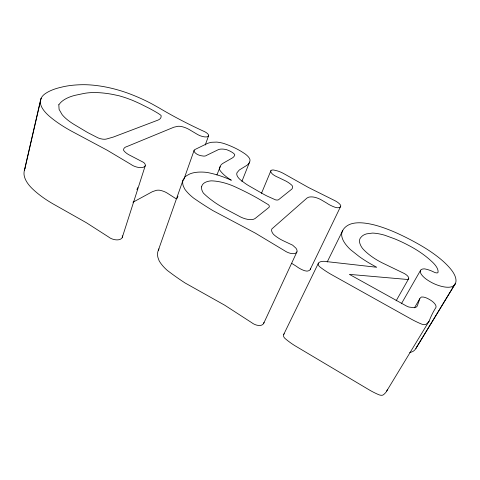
<?xml version="1.0" encoding="UTF-8"?>
<svg xmlns="http://www.w3.org/2000/svg" width="480" height="480" viewBox="0 0 480 480"><rect width="100%" height="100%" fill="white"/><g stroke="black" fill="none" stroke-linecap="round" stroke-linejoin="round"><path stroke-width="0.72" d="M455.454 283.356L416.31 347.694M41.1 98.394L24.9 168.75M24.342 170.514L40.596 99.876M136.956 189.75L137.634 187.626M220.074 166.572L219.714 167.856A36.054 14.52 22.1 0 0 219.708 169.986A31.602 12.606 21.8 0 0 223.404 174.264L224.358 175.134A31.602 12.606 21.8 0 0 231.318 180.234A48.708 21.39 21.1 0 0 223.26 176.934L221.202 176.208A48.708 21.39 21.1 0 0 215.004 174.294L212.94 173.748A48.708 21.39 21.1 0 0 206.808 172.398A38.82 16.8 21.1 0 0 197.478 172.2L195.816 172.38A38.82 16.8 21.1 0 0 187.83 175.008A38.7 16.8 21.1 0 0 184.542 177.486L182.856 180.756A38.7 16.8 21.1 0 0 183.33 186.108L184.758 189.09A44.544 19.206 21.2 0 0 188.226 193.242L189.054 194.082A44.544 19.206 21.2 0 0 193.806 198.24L199.926 202.392A170.814 64.002 23.1 0 0 212.856 210.582L255.336 233.13L284.496 250.644A8.442 3.9 24.6 0 0 291.294 253.5L292.236 253.626A8.442 3.9 24.6 0 0 295.302 253.308L296.496 252.552A10.206 4.716 24.5 0 0 295.926 248.166L292.656 245.178L283.548 240.9A21.324 9.48 24.2 0 1 273.564 234.432A13.776 6.186 24.1 0 1 271.878 228.918L307.068 197.994L308.592 197.232A14.622 5.796 24.4 0 1 312.474 196.95A10.266 4.056 24.3 0 1 316.782 197.88L317.544 198.15A10.266 4.056 24.3 0 1 321.258 199.872L326.508 202.944A14.136 5.43 24.7 0 0 330.642 205.392L332.442 206.232A14.136 5.43 24.7 0 0 335.19 207.3L337.104 207.708A5.736 2.226 24.8 0 0 338.526 207.648A9.54 3.69 24.7 0 0 340.716 205.458A9.492 3.684 24.7 0 0 339.432 203.832L338.988 203.412A9.492 3.684 24.7 0 0 334.914 200.676L308.4 187.464L284.202 173.856A13.548 5.244 22.8 0 0 277.686 170.988L273.804 170.04A5.934 2.28 22.6 0 0 271.176 170.382A8.16 3.132 22.7 0 0 271.008 172.338L272.22 173.862A9.984 3.822 22.7 0 0 275.34 176.004L275.856 176.28A9.984 3.822 22.7 0 0 278.046 177.3L285.798 181.032A15.462 6.12 22.9 0 1 288.726 182.79L289.08 183.036A11.262 4.434 23 0 1 290.31 183.942L291.432 184.884A5.556 2.178 23.1 0 1 292.308 185.892L292.416 186.084A5.556 2.178 23.1 0 1 292.602 186.786L292.368 188.202A16.986 6.684 22.8 0 1 291.258 189.558L278.532 199.746A5.19 2.142 23 0 1 275.574 199.872L267.258 196.134A32.022 12.768 22.8 0 1 263.898 194.382L263.49 194.154A32.022 12.768 22.8 0 1 262.284 193.464L249.462 186.12A25.134 10.05 22.3 0 1 244.608 182.994L240.132 179.598A17.046 6.858 22 0 1 237.048 172.65L239.274 170.028L245.73 166.026A43.656 16.734 20.3 0 0 248.874 163.356L249.27 162.726A43.656 16.734 20.3 0 0 249.996 160.662L249.888 159.318A16.788 6.432 21.2 0 0 242.88 152.442A35.88 14.022 20.8 0 0 223.626 143.412A18.39 7.032 20.8 0 0 216.726 142.098L211.62 142.278A40.782 15.846 21.4 0 0 206.52 143.886L194.976 149.514A7.542 2.97 20.1 0 0 194.046 150.858L194.136 151.308A7.542 2.97 20.1 0 0 197.196 154.332A7.188 2.832 20 0 0 200.886 155.694L203.544 156.09A7.188 2.832 20 0 0 206.466 155.418L218.436 149.61A13.716 5.292 21 0 1 221.112 149.094L221.76 149.07A13.716 5.292 21 0 1 223.878 149.19L226.206 149.556A11.13 4.29 20.9 0 1 230.148 151.2L230.76 151.524A11.13 4.29 20.9 0 1 233.466 153.264A5.808 2.226 21 0 1 234.75 154.872A29.25 11.19 20.2 0 1 232.104 158.094L223.434 163.05A36.054 14.52 22.1 0 0 220.704 165.408L216.912 174.96M122.262 237.45L145.23 165.768M183.228 179.586L157.854 251.628A36.618 19.314 20.9 0 0 157.974 257.61L159.174 260.856A42.162 22.098 21.1 0 0 162.276 265.272L163.026 266.148A42.162 22.098 21.1 0 0 167.37 270.474L173.034 274.698A162.636 74.52 23.5 0 0 185.04 282.954L224.706 305.19L251.754 322.692A7.956 4.452 25.5 0 0 258.144 325.41L259.05 325.482A7.956 4.452 25.5 0 0 262.056 324.924L263.28 324.006A9.618 5.376 25.4 0 0 263.97 322.308M177.192 198.288L177.936 196.176M183.9 179.292L194.088 150.444M205.254 145.008L208.536 135.9M24.972 168.57L24.618 169.53A56.682 26.484 15.2 0 0 24.054 174.678A53.196 24.816 15.1 0 0 25.8 180.186L26.412 181.326A53.196 24.816 15.1 0 0 31.824 188.202A85.254 39.042 16.3 0 0 39.498 194.868L41.22 196.176A85.254 39.042 16.3 0 0 52.758 203.73L86.322 222.696L108.552 236.952A7.998 4.164 16.6 0 0 115.17 239.736L116.37 239.862A7.998 4.164 16.6 0 0 121.044 238.824A8.076 4.2 16.6 0 0 122.364 236.292L122.226 235.782M241.884 181.434L249.588 162.066M261.462 193.374L270.918 170.682M416.562 347.112L416.256 347.826A35.94 17.292 30.2 0 1 413.106 351.33A22.638 10.866 30.8 0 1 409.692 352.422M419.76 298.764L417.45 305.49A13.002 5.7 29.4 0 1 414.126 307.716L409.008 307.062A9.372 4.116 29.5 0 1 405.072 305.244L349.392 274.374L406.938 279.426A5.622 2.352 28.5 0 0 407.724 276.144A6.342 2.652 28.5 0 0 403.776 273.258L381.954 262.728A33.222 13.392 27.3 0 1 370.902 255.96L369.276 254.724A33.222 13.392 27.3 0 1 362.508 248.412A29.904 12.126 27.3 0 1 359.724 242.868L359.544 241.878A29.904 12.126 27.3 0 1 361.128 237.162A42.678 17.22 27.7 0 1 366.576 233.868L372.486 233.076A36.792 14.85 27.5 0 1 377.34 233.556L378.372 233.73A36.792 14.85 27.5 0 1 384.87 235.272L394.716 238.866A63.822 26.466 28 0 1 408.516 245.352A47.172 19.176 27.9 0 1 420.552 252.534L422.424 253.842A47.172 19.176 27.9 0 1 430.896 260.712A23.094 9.132 28.2 0 1 436.626 267.138L437.178 268.152A23.094 9.132 28.2 0 1 437.952 272.562A4.266 1.668 28.8 0 1 436.908 272.916L436.098 272.844A4.266 1.668 28.8 0 1 433.68 271.962L433.326 271.782A16.812 6.738 29.1 0 0 430.764 270.654L429.912 270.33A16.812 6.738 29.1 0 0 424.32 268.86A13.062 5.214 29 0 0 420.462 272.598A13.392 5.34 29 0 0 425.838 278.874A18.774 7.44 29 0 0 439.254 285.708A23.91 9.432 28.9 0 0 445.824 287.136L446.994 287.226A23.91 9.432 28.9 0 0 452.52 286.434A37.944 15 28.4 0 0 455.412 283.446L455.658 282.822A37.944 15 28.4 0 0 455.892 279.246A38.724 15.306 28.4 0 0 450.978 269.406A52.272 20.964 28.2 0 0 446.58 264.528L445.59 263.556A52.272 20.964 28.2 0 0 439.014 257.79A67.02 27.36 28.1 0 0 432.246 252.738L430.83 251.76A67.02 27.36 28.1 0 0 422.004 246.156A114.702 49.554 28.4 0 0 412.71 240.93L410.832 239.928A114.702 49.554 28.4 0 0 399.444 234.282A71.802 29.586 27.8 0 0 388.716 229.674L386.934 228.99A71.802 29.586 27.8 0 0 378.096 225.99A50.802 20.52 27.3 0 0 368.988 223.77L367.542 223.518A50.802 20.52 27.3 0 0 360.702 222.798A49.47 19.95 27.3 0 0 354.798 223.08L353.742 223.248A49.47 19.95 27.3 0 0 348.366 225.054A70.866 28.596 28 0 0 344.538 227.958L344.034 228.534A70.866 28.596 28 0 0 342.15 231.78A41.676 16.986 27.1 0 0 341.718 235.5L341.808 236.19A41.676 16.986 27.1 0 0 342.954 239.904A36.912 15.096 27 0 0 350.466 249.624L359.316 256.632A58.788 23.418 27.1 0 0 373.854 265.686L376.722 267.258L327.192 261.678A15.03 6.906 26.6 0 0 322.218 261.39L320.88 261.654A15.03 6.906 26.6 0 0 318.84 262.686A7.62 3.504 26.3 0 0 318.222 264.456L318.39 265.008A5.85 2.694 26.2 0 0 319.758 266.79L320.106 267.084A49.446 21.594 26.6 0 0 330.336 273.948L410.514 318.708A47.22 20.262 29.7 0 0 415.128 321.144L416.292 321.714A47.22 20.262 29.7 0 0 420.972 323.832A6.36 2.844 30.5 0 0 425.994 324.27L426.336 324.036A55.536 24.948 28.6 0 0 428.562 321.888L429.15 321.09A799.338 232.008 41.9 0 1 430.614 317.496L431.13 316.332A799.338 232.008 41.9 0 1 435.798 307.68A9.054 3.858 29.9 0 0 435.072 304.182L434.412 303.336A9.054 3.858 29.9 0 0 429.33 299.436A8.514 3.624 29.9 0 0 423.48 297.084L421.548 296.988A24.642 10.446 30.5 0 0 419.76 298.764L414.468 307.788M263.754 323.214L296.928 251.862M310.29 269.322L340.668 206.364M283.782 334.326L318.414 263.172M327.186 262.008L342.78 230.406M158.292 250.29L159.024 248.844M396.12 300.846L408.648 278.754M401.406 303.726L420.642 270.168M284.238 333.762A7.182 3.99 27.7 0 0 283.488 335.766L283.614 336.36A5.514 3.066 27.6 0 0 284.802 338.244L285.114 338.55A46.692 24.726 28 0 0 294.522 345.468L368.796 389.634A44.514 23.112 31.9 0 0 373.074 392.01L374.16 392.562A44.514 23.112 31.9 0 0 378.534 394.596A5.982 3.222 33.1 0 0 383.4 394.764L383.754 394.482A52.296 28.38 30.7 0 0 386.13 391.992L429.15 321.09M415.884 348.504L455.094 284.04M132.942 202.248L152.46 191.64L156.534 190.284A14.832 6.84 19 0 1 159.252 190.188A10.428 4.788 18.8 0 1 162.06 190.818L163.452 191.28A10.428 4.788 18.8 0 1 167.292 193.134L175.368 198.312A7.068 3.21 19.5 0 0 176.196 198.78M291.726 263.364L296.64 266.46A13.446 6.312 25.5 0 0 300.498 268.926L302.202 269.748A13.446 6.312 25.5 0 0 304.818 270.762L306.666 271.086A5.454 2.586 25.6 0 0 308.076 270.918A9.072 4.29 25.5 0 0 310.416 268.29M386.784 391.074A707.166 251.028 46.1 0 1 387.366 389.712M201.624 186.858L201.564 188.28A28.11 12.174 21.4 0 0 203.394 193.104A58.368 24.462 22.1 0 0 210.27 199.128L214.278 202.086A58.368 24.462 22.1 0 0 228.132 210.366L240.678 217.026A12.366 5.502 22.3 0 0 253.464 219.3L254.976 218.598L268.908 207.444A7.236 3.084 22.7 0 0 269.094 205.566A2.784 1.182 22.9 0 0 268.2 204.57L258.042 198.498A149.46 75.36 20.7 0 0 236.562 187.524A31.536 13.758 21.4 0 0 227.316 183.798L224.952 183.078A31.536 13.758 21.4 0 0 211.404 180.852L210.516 180.918A28.11 12.174 21.4 0 0 201.624 186.858M58.818 104.766L59.094 109.392L62.106 114.594A46.524 17.838 16.8 0 0 75.72 125.43L87.522 132.474L96.186 136.938A7.554 3.066 16.5 0 0 106.746 138.96L113.37 137.046L157.74 120.204A24.57 8.97 18 0 0 161.052 115.434A25.83 9.594 18.1 0 0 157.272 112.83A106.512 42.486 16.3 0 0 149.274 108.342L140.772 104.076A106.512 42.486 16.3 0 0 131.832 100.068L127.152 98.322A48.966 18.396 17.3 0 0 119.13 95.796L112.602 94.398A53.238 20.118 17.4 0 0 100.044 92.754L97.086 92.604A53.238 20.118 17.4 0 0 84.006 93.444L75.174 95.298A85.866 33.678 18 0 0 68.22 97.614L66.702 98.328A85.866 33.678 18 0 0 60.546 102.672L58.818 104.766M41.172 98.214L40.842 99.03A59.67 22.842 16.6 0 0 40.464 103.524A56.004 21.402 16.5 0 0 42.498 108.498L43.176 109.542A56.004 21.402 16.5 0 0 49.08 115.986A89.616 33.57 17.4 0 0 57.33 122.406L59.178 123.678A89.616 33.57 17.4 0 0 71.49 131.154L107.22 150.246L130.992 164.418A8.454 3.624 17.8 0 0 138 167.34L139.254 167.532A8.454 3.624 17.8 0 0 144.042 166.914A8.538 3.654 17.8 0 0 145.278 164.742L145.068 164.178A8.538 3.654 17.8 0 0 143.598 162.414L130.074 155.388A13.926 5.778 17.8 0 1 125.526 152.442L125.04 151.992A13.926 5.778 17.8 0 1 123.576 150.21A15.48 6.456 17.8 0 1 123.87 148.662L124.338 148.002A15.48 6.456 17.8 0 1 126.93 146.562L173.874 127.212L177.978 126.288A15.57 5.868 19.5 0 1 180.768 126.39A10.944 4.11 19.4 0 1 183.678 127.134L185.136 127.632A10.944 4.11 19.4 0 1 189.186 129.522L197.772 134.622A7.416 2.748 20 0 0 207.918 136.536A7.356 2.73 20 0 0 208.296 134.544L207.912 134.028A7.356 2.73 20 0 0 203.172 131.016A169.812 50.934 21.2 0 1 180.192 119.712L176.532 117.774A169.812 50.934 21.2 0 1 159.168 107.958L151.968 103.938A82.974 31.818 16.9 0 0 140.502 98.316L138.492 97.428A82.974 31.818 16.9 0 0 128.142 93.276A56.574 21.054 17.2 0 0 116.55 89.568L116.478 89.544A56.58 21.06 17.2 0 0 104.832 86.838A62.322 23.358 17.3 0 0 95.052 85.374L93.15 85.176A62.322 23.358 17.3 0 0 82.308 84.702A100.494 39.222 17.9 0 0 72.792 85.242L70.986 85.44A100.494 39.222 17.9 0 0 60.978 87.294A105.66 41.538 17.9 0 0 52.026 90.066L50.7 90.636A105.66 41.538 17.9 0 0 44.856 93.948A59.67 22.842 16.6 0 0 41.172 98.214"/></g></svg>
